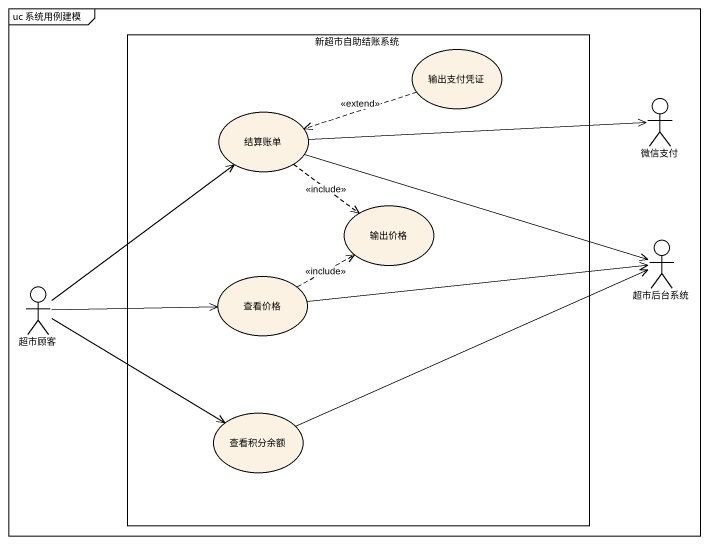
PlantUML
@startuml
mainframe uc 系统用例建模
rectangle 新超市自助结账系统 {
  usecase 输出支付凭证
  usecase 结算账单
  usecase 输出价格
  usecase 查看价格
  usecase 查看积分余额
}
actor 微信支付
actor 超市后台系统
actor 超市顾客
输出支付凭证 .left.> 结算账单 : <<extend>>
结算账单 -right-> 微信支付
结算账单 ..> 输出价格 : <<include>>
超市后台系统 <-left- 结算账单
超市后台系统 <-left- 查看价格
超市后台系统 <-left- 查看积分余额
超市顾客 -up-> 结算账单
超市顾客 -right-> 查看价格
超市顾客 -right-> 查看积分余额
查看价格 .right.> 输出价格 : <<include>>
@enduml
